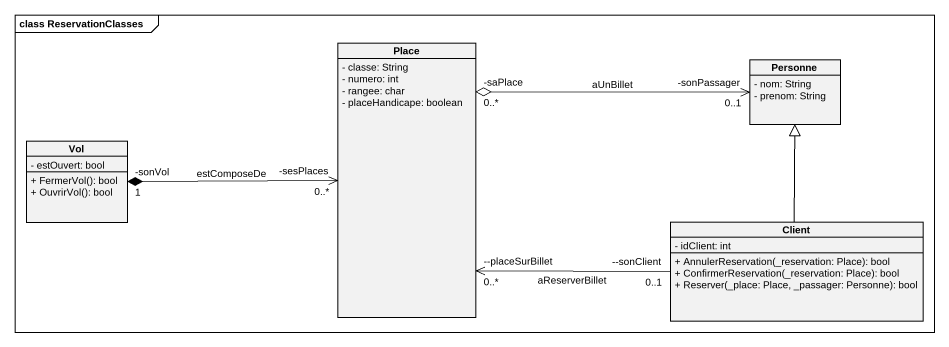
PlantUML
@startuml
mainframe class ReservationClasses
hide circle
hide empty members
skinparam classAttributeIconSize 0
class Place {
  - classe: String
  - numero: int
  - rangee: char
  - placeHandicape: boolean
}
class Personne {
  - nom: String
  - prenom: String
}
class Vol {
  - estOuvert: bool
  + FermerVol(): bool
  + OuvrirVol(): bool
}
class Client {
  - idClient: int
  + AnnulerReservation(_reservation: Place): bool
  + ConfirmerReservation(_reservation: Place): bool
  + Reserver(_place: Place, _passager: Personne): bool
}
Place "-saPlace\n0..*" o-right-> "-sonPassager\n0..1" Personne : aUnBillet
Place "-sesPlaces\n0..*" <-left-* "-sonVol\n1" Vol : estComposeDe
Place "--placeSurBillet\n0..*" <-right- "--sonClient\n0..1" Client : aReserverBillet
Client -up-|> Personne
@enduml
